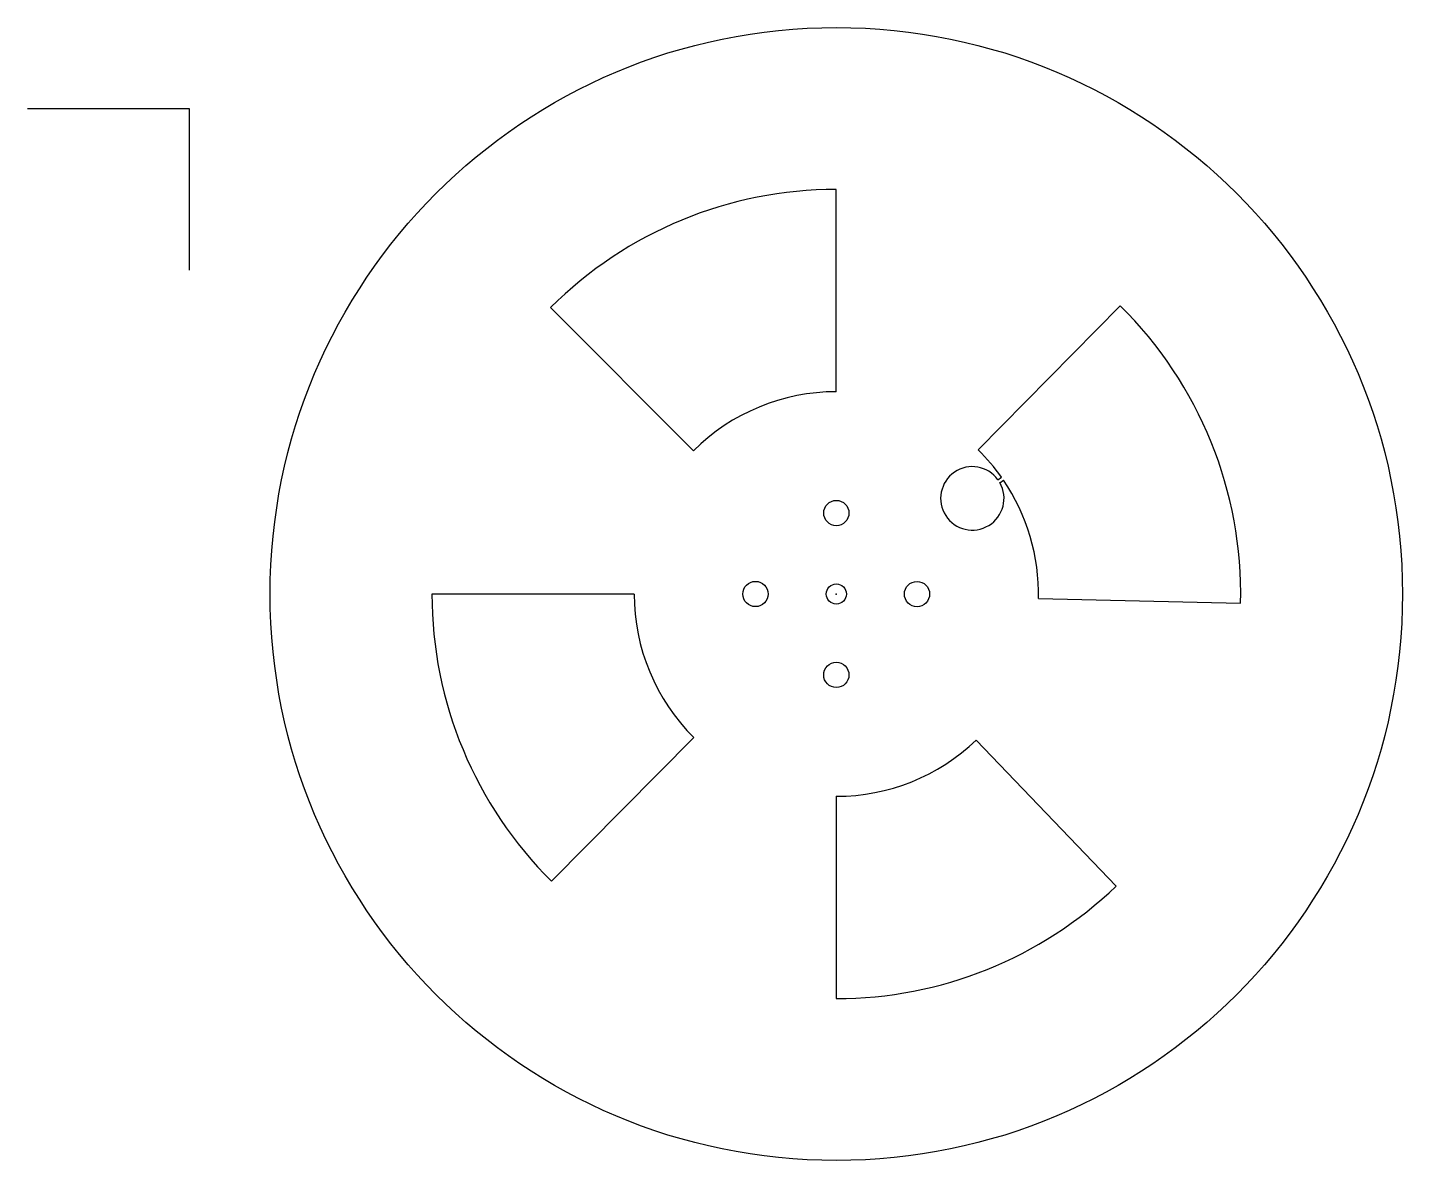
# Model space of a CAD drawing. Header units: inches. Extents: x 45 to 53.5, y 26.5 to 33.5.
import ezdxf

# ---------------------------------------------------------------- set-up
doc = ezdxf.new("R2010")
doc.units = ezdxf.units.IN
doc.header["$MEASUREMENT"] = 0
doc.layers.get('0').update_dxf_attribs({"lineweight": 25})

msp = doc.modelspace()

# ---------------------------------------------------------------- linework, layer by layer
for p, q in [((45, 33), (46, 33)), ((46, 33), (46, 32)), ((50, 31.25), (50, 32.5)), ((49.117, 30.8848), (48.2341, 31.7696)), ((50.8777, 30.89), (51.7554, 31.78)), ((50.999, 30.7058), (51.0209, 30.7213)), ((51.0107, 30.6876), (51.0335, 30.7031)), ((48.75, 30), (47.5, 30)), ((51.2497, 29.9717), (52.4994, 29.9434)), ((48.2395, 28.225), (49.1198, 29.1125)), ((50.8649, 29.0975), (51.7297, 28.195)), ((50, 28.75), (50, 27.5))]:
    msp.add_line(p, q)
for centre, radius in [((50, 30), 3.5), ((50, 30), 3.5), ((50, 30), 3.5), ((50, 30), 3.5), ((50.0002, 30.5002), 0.0781), ((49.5002, 30), 0.0781), ((50, 30), 0.0625), ((50.4988, 29.9996), 0.0781), ((49.9999, 29.5), 0.0781)]:
    msp.add_circle(centre, radius)
for centre, radius, start, end in [((50, 30), 2.5, 90, 134.94017), ((50, 30), 2.5, 358.70357, 45.39935), ((50, 30), 2.5, 358.70357, 45.39935), ((50, 30), 1.25, 90, 134.94017), ((50, 30), 1.25, 35.24116, 45.39935), ((50, 30), 1.25, 35.24116, 45.39935), ((50.8409, 30.5909), 0.1959, 36.003, 29.66887), ((50, 30), 1.25, 358.70357, 34.2278), ((50, 30), 1.25, 358.70357, 34.2278), ((50, 30), 2.5, 180, 225.23596), ((50, 30), 1.25, 180, 225.23596), ((50, 30), 1.25, 270, 313.78067), ((50, 30), 2.5, 270, 313.78067)]:
    msp.add_arc(centre, radius, start, end)
msp.add_point((50, 30))

doc.saveas('drawing.dxf')
